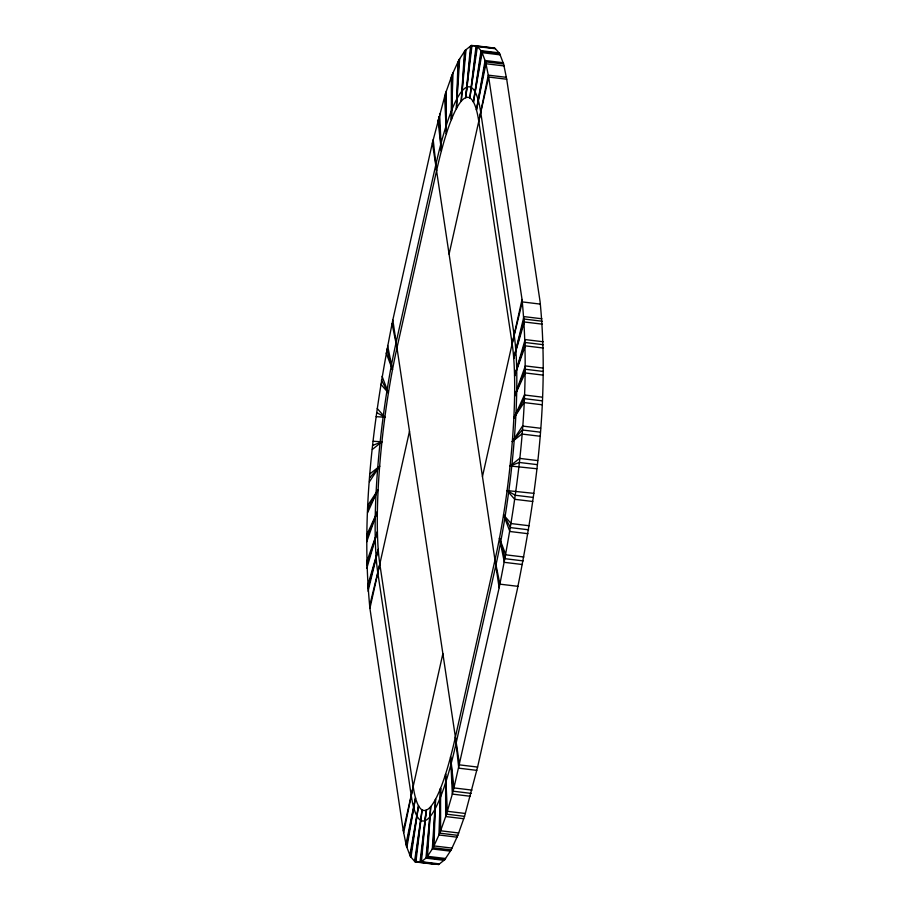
<?xml version="1.0" encoding="UTF-8"?>
<svg xmlns="http://www.w3.org/2000/svg" width="910" height="910" viewBox="0 0 910 910"><rect width="100%" height="100%" fill="white"/><g stroke="black" fill="none" stroke-linecap="round" stroke-linejoin="round"><path stroke-width="1.36" d="M451.337 77.031L451.405 119.528L452.19 74.654L458.845 60.071L465.272 50.278L471.3 45.5L476.783 45.864L481.572 51.347L485.576 61.834L488.67 77.043L522.044 299.47C531.531 395.896 518.097 493.265 499.146 587.78L453.169 791.211L446.514 814.166L439.769 833.162L433.114 847.733L426.688 857.538L420.659 862.316L415.176 861.952L410.387 856.469L406.383 845.981L403.289 830.762L369.915 608.346C360.428 511.921 373.862 414.55 392.813 320.036L432.398 142.927L445.445 93.65L452.19 74.654M458.663 832.968L440.611 830.784L440.554 788.288L439.769 833.162L457.81 835.346L464.555 816.35L477.602 767.073L517.187 589.964C536.138 495.45 549.572 398.079 540.085 301.654L506.711 79.238L503.617 64.019L499.613 53.531L494.824 48.048L491.4 47.82M451.405 119.528L453.021 72.834M459.652 58.854L456.411 108.597L458.014 61.903M450.348 851.146L432.307 848.962L435.549 799.219L433.945 845.913L451.986 848.097M440.554 788.288L438.938 834.982L456.979 837.166M456.411 108.597L458.845 60.071M435.549 799.219L433.114 847.733L451.155 849.929L457.81 835.346M466.022 49.686L461.222 101.249L464.475 51.506M443.978 860.314L425.937 858.13L430.737 806.567L427.484 856.31L445.525 858.494M461.222 101.249L465.272 50.278M430.737 806.567L426.688 857.538L444.728 859.722L451.155 849.929M471.983 45.545L465.749 97.666L470.55 46.103M444.728 859.722L438.7 864.5L419.976 862.27L426.21 810.15L421.41 861.713L439.45 863.897M465.749 97.666L471.3 45.5L490.024 47.73L489.341 47.684M420.659 862.316L426.21 810.15M495.415 48.73L477.375 46.547L469.856 97.927L476.089 45.819L494.13 48.003M418.748 861.77L414.585 861.269L422.103 809.877L415.87 861.997L433.911 864.182M469.856 97.927L476.783 45.864M415.176 861.952L422.103 809.877M500.113 54.85L482.072 52.655L473.45 102.045L480.98 50.664L499.021 52.848M410.979 857.152L418.509 805.771L409.887 855.15M473.45 102.045L481.572 51.347L499.613 53.531M410.387 856.469L418.509 805.771M504.003 65.918L485.963 63.734L476.453 109.905L485.075 60.515L503.116 62.71M406.884 847.29L415.506 797.899L405.997 844.082M476.453 109.905L485.576 61.834L503.617 64.019M406.383 845.981L415.506 797.899M476.806 770.361L458.765 768.177L455.387 737.077L494.983 559.98A157.953 26.208 -83.1 0 0 512.148 343.741L478.774 121.326L488.283 75.143L506.324 77.327M403.676 832.673L413.185 786.49L379.811 564.063A157.953 26.208 -83.1 0 1 396.976 347.836L436.572 170.739L433.194 139.639M369.915 608.346L409.5 431.238M449.085 254.14L488.67 77.043L506.711 79.238M403.289 830.762L442.874 653.664M482.459 476.567L522.044 299.47M368.049 591.216L378.219 549.378L367.651 585.835M369.642 605.889L379.811 564.063M512.148 343.741L522.317 301.915L540.358 304.111M542.349 324.165L524.308 321.981L513.74 358.426L523.91 316.6L541.95 318.784M367.788 588.759L378.219 549.378M513.74 358.426L524.171 319.046L542.212 321.241M366.832 568.238L377.388 531.793L366.685 561.959M543.315 348.041L525.275 345.846L514.571 376.023L525.127 339.578L543.168 341.762M366.696 565.303L377.388 531.793M514.571 376.023L525.263 342.501L543.304 344.697M366.65 541.894L377.366 511.727L366.775 534.875M543.225 375.125L525.184 372.941L514.594 396.089L525.309 365.922L543.35 368.106M366.65 538.549L377.366 511.727M514.594 396.089L525.309 369.267L543.35 371.451M367.538 512.819L378.116 489.671L367.913 505.232M542.087 404.768L524.046 402.573L513.843 418.145L524.422 394.986L542.462 397.181M367.663 509.145L378.116 489.671M513.843 418.145L524.297 398.66L542.337 400.855M369.449 481.743L379.652 466.182L370.086 473.769M539.914 436.231L521.874 434.036L512.307 441.623L522.511 426.062L540.551 428.257M369.71 477.83L379.652 466.182M512.307 441.623L522.249 429.986L540.29 432.17M372.349 449.426L381.916 441.839L373.214 441.259M536.786 468.741L510.044 465.977L519.61 458.39L537.651 460.574M372.725 445.365L381.916 441.839M510.044 465.977L519.235 462.451L537.275 464.635M376.16 416.655L384.862 417.224L377.252 408.51M532.748 501.49L514.707 499.306L507.097 490.592L533.84 493.345M438.7 864.5L429.85 863.124M533.34 497.451L515.299 495.256L507.097 490.592M529.199 525.752L511.158 523.568L503.537 514.855L509.884 531.497L527.925 533.692M528.608 529.802L510.567 527.618L503.537 514.855M523.853 557.011L505.812 554.827L499.465 538.174L504.39 562.346L522.431 564.53M523.182 560.901L505.141 558.706L499.465 538.174M517.938 586.336L499.897 584.152L494.983 559.98M477.602 767.073L459.561 764.878L392.813 320.036M472.006 790.107L453.965 787.923L450.598 756.824L452.338 794.089L470.379 796.273M471.209 793.406L453.169 791.211L450.598 756.824M465.385 813.483L447.345 811.299L445.604 774.035L445.673 816.543L463.713 818.727M464.555 816.35L446.514 814.166L445.604 774.035M422.911 862.282L425.687 862.612M376.66 412.548L384.862 417.224M380.801 384.248L388.422 392.961L382.075 376.308M381.392 380.198L388.422 392.961M386.147 352.989L392.494 369.642L387.569 345.47M386.818 349.099L392.494 369.642M392.062 323.664L396.976 347.836M432.398 142.927L499.146 587.78M437.994 119.892L441.361 150.98L439.621 113.727M438.791 116.594L441.361 150.98M444.615 96.517L446.355 133.77L446.287 91.273M445.445 93.65L446.355 133.77M455.387 737.077A157.953 26.208 -83.1 0 1 413.185 786.49M436.572 170.739A157.953 26.208 -83.1 0 1 478.774 121.326M435.731 165.176L396.146 342.274A168.487 27.948 -83.1 0 0 377.832 572.925L411.206 795.351A168.487 27.948 -83.1 0 0 456.228 742.64L495.813 565.542A168.487 27.948 -83.1 0 0 514.127 334.891L480.753 112.465A168.487 27.948 -83.1 0 0 435.731 165.176"/></g></svg>
